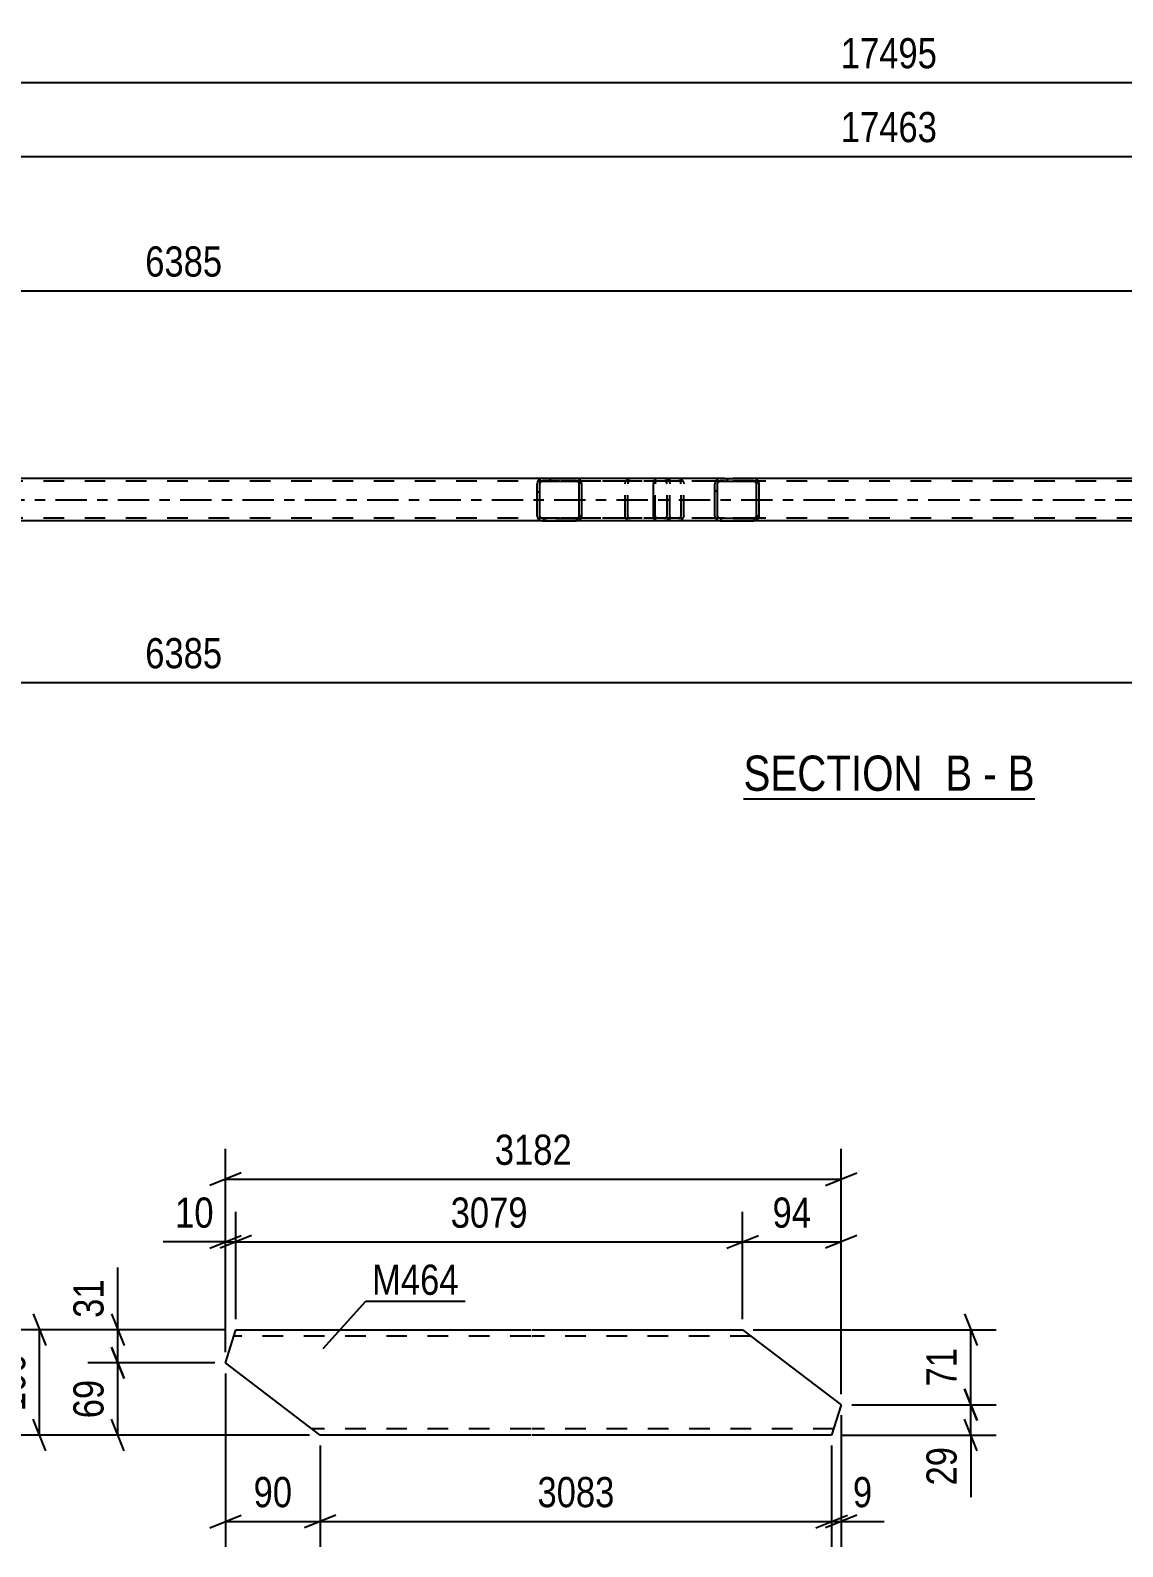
# Model space of a CAD drawing. Header units: millimetres. Extents: x 0 to 841, y 0 to 594.
# Drawn here: x 363.9 to 467.6, y 113.1 to 257 of the extents above; entities that cross this region are included whole.
import ezdxf

# ---------------------------------------------------------------- set-up
doc = ezdxf.new("R2010")
doc.units = ezdxf.units.MM
doc.linetypes.add('DXK_LINE_DOT2', pattern=[3.9198, 1.9599, -1.9599])
doc.linetypes.add('DXK_LINE_DOT3', pattern=[5.9187, 2.979, -0.9799, 0.9799, -0.9799])
doc.styles.add('Arial Narrow', font='ARIALN.TTF', dxfattribs={"height": 0.2})

# ---------------------------------------------------------------- blocks, each defined once
blk = doc.blocks.new('Unknown-122615341-12 - 2515')
at = {"color": 6, "linetype": 'Continuous'}
blk.add_line((431.63, 184.07), (459.28, 184.07), dxfattribs=at)
at = {"color": 0, "linetype": 'Continuous'}
for points in [[(449.74, 184.82), (449.74, 188.32), (431.63, 188.32), (431.63, 184.82)], [(453.35, 184.82), (453.35, 188.32), (450.79, 188.32), (450.79, 184.82)], [(455.67, 184.82), (455.67, 188.32), (454.4, 188.32), (454.4, 184.82)], [(459.28, 184.82), (459.28, 188.32), (456.72, 188.32), (456.72, 184.82)]]:
    blk.add_wipeout(points, dxfattribs=at)
at = {"color": 7, "linetype": 'Continuous', "style": 'Arial Narrow'}
for s, p in [('SECTION ', (431.63, 184.82)), ('B', (450.79, 184.82)), ('B', (456.72, 184.82)), ('-', (454.4, 184.82))]:
    blk.add_text(s, height=3.34, dxfattribs=at).set_placement(p)
blk = doc.blocks.new('Part-122615341-2547 - 2515')
at = {"linetype": 'Continuous'}
h = blk.add_hatch(dxfattribs=at)
h.set_pattern_fill('', scale=0.7, style=0, pattern_type=0)
h.set_pattern_definition([(45, (433.0682, 214.1553), (-1.57154, 1.57154), [])])
h.paths.add_polyline_path([(433.11, 213.97), (433.07, 214.16), (432.96, 214.31), (432.8, 214.42), (432.6, 214.45), (429.42, 214.45), (429.23, 214.42), (429.06, 214.31), (428.95, 214.16), (428.92, 213.97), (428.92, 210.93), (428.95, 210.75), (429.06, 210.59), (429.23, 210.49), (429.42, 210.45), (432.6, 210.45), (432.8, 210.49), (432.96, 210.59), (433.07, 210.75), (433.11, 210.93)])
h.paths.add_polyline_path([(432.84, 210.84), (432.78, 210.76), (432.7, 210.71), (432.6, 210.69), (429.42, 210.69), (429.32, 210.71), (429.24, 210.76), (429.19, 210.84), (429.17, 210.93), (429.17, 213.97), (429.19, 214.06), (429.24, 214.14), (429.32, 214.19), (429.42, 214.21), (432.6, 214.21), (432.7, 214.19), (432.78, 214.14), (432.84, 214.06), (432.86, 213.97), (432.86, 210.93)])
at = {"color": 2, "linetype": 'Continuous'}
for p, q in [((423.09, 213.97), (423.11, 214.16)), ((423.09, 210.93), (423.09, 213.97)), ((423.11, 214.16), (423.17, 214.31)), ((423.17, 214.31), (423.26, 214.42)), ((423.26, 214.42), (423.36, 214.45)), ((429.42, 214.45), (423.36, 214.45)), ((428.95, 214.16), (428.92, 213.97)), ((428.92, 210.93), (428.92, 213.97)), ((429.17, 213.97), (429.19, 214.06)), ((429.17, 210.93), (429.17, 213.97)), ((429.19, 214.06), (429.24, 214.14)), ((429.42, 214.45), (429.23, 214.42)), ((429.24, 214.14), (429.32, 214.19)), ((429.32, 214.19), (429.42, 214.21)), ((429.42, 214.45), (432.6, 214.45)), ((429.42, 214.21), (432.6, 214.21)), ((432.8, 214.42), (432.6, 214.45)), ((432.6, 214.21), (432.7, 214.19)), ((432.7, 214.19), (432.78, 214.14)), ((432.78, 214.14), (432.84, 214.06)), ((432.84, 214.06), (432.86, 213.97)), ((432.86, 210.93), (432.86, 213.97)), ((433.11, 213.97), (433.07, 214.16)), ((433.11, 210.93), (433.11, 213.97)), ((423.11, 210.75), (423.09, 210.93)), ((423.17, 210.59), (423.11, 210.75)), ((423.26, 210.49), (423.17, 210.59)), ((423.36, 210.45), (423.26, 210.49)), ((429.42, 210.45), (423.36, 210.45)), ((428.92, 210.93), (428.95, 210.75)), ((429.19, 210.84), (429.17, 210.93)), ((429.24, 210.76), (429.19, 210.84)), ((429.23, 210.49), (429.42, 210.45)), ((429.32, 210.71), (429.24, 210.76)), ((429.42, 210.69), (429.32, 210.71)), ((429.42, 210.69), (432.6, 210.69)), ((429.42, 210.45), (432.6, 210.45)), ((432.7, 210.71), (432.6, 210.69)), ((432.6, 210.45), (432.8, 210.49)), ((432.78, 210.76), (432.7, 210.71)), ((432.84, 210.84), (432.78, 210.76)), ((432.86, 210.93), (432.84, 210.84)), ((433.07, 210.75), (433.11, 210.93))]:
    blk.add_line(p, q, dxfattribs=at)
at = {"color": 7, "linetype": 'DXK_LINE_DOT2'}
for p, q in [((423.24, 214.06), (423.23, 213.97)), ((423.23, 210.93), (423.23, 213.97)), ((423.27, 214.14), (423.24, 214.06)), ((423.31, 214.19), (423.27, 214.14)), ((423.36, 214.21), (423.31, 214.19)), ((432.6, 214.21), (423.36, 214.21)), ((424.64, 214.21), (424.64, 214.45)), ((425.45, 214.45), (425.65, 214.42)), ((425.55, 214.19), (425.45, 214.21)), ((425.63, 214.14), (425.55, 214.19)), ((425.69, 214.06), (425.63, 214.14)), ((425.7, 213.97), (425.69, 214.06)), ((425.7, 210.93), (425.7, 213.97)), ((425.92, 214.16), (425.96, 213.97)), ((425.96, 210.93), (425.96, 213.97)), ((432.6, 214.45), (429.42, 214.45)), ((423.23, 210.93), (423.24, 210.84)), ((423.24, 210.84), (423.27, 210.76)), ((423.27, 210.76), (423.31, 210.71)), ((423.31, 210.71), (423.36, 210.69)), ((432.6, 210.69), (423.36, 210.69)), ((424.64, 210.45), (424.64, 210.69)), ((425.45, 210.69), (425.55, 210.71)), ((425.65, 210.49), (425.45, 210.45)), ((425.55, 210.71), (425.63, 210.76)), ((425.63, 210.76), (425.69, 210.84)), ((425.69, 210.84), (425.7, 210.93)), ((425.96, 210.93), (425.92, 210.75)), ((432.6, 210.45), (429.42, 210.45))]:
    blk.add_line(p, q, dxfattribs=at)
for centre, start, end in [((425.47, 213.96), 23.8494, 68.8059), ((425.47, 210.95), 291.1941, 336.1506)]:
    blk.add_arc(centre, 0.492, start, end, dxfattribs=at)
at = {"color": 2, "linetype": 'Continuous'}
for centre, start, end in [((429.4, 213.96), 111.1941, 156.1506), ((432.62, 213.96), 23.8494, 68.8059), ((429.4, 210.95), 203.8494, 248.8059), ((432.62, 210.95), 291.1941, 336.1506)]:
    blk.add_arc(centre, 0.492, start, end, dxfattribs=at)
blk = doc.blocks.new('Part-122615341-2546 - 2515')
at = {"color": 7, "linetype": 'DXK_LINE_DOT2'}
for p, q in [((774.78, 214.21), (105.89, 214.21)), ((774.78, 214.45), (327.41, 214.45)), ((432.6, 214.45), (412.54, 214.45)), ((774.78, 210.69), (105.89, 210.69)), ((432.6, 210.45), (412.54, 210.45))]:
    blk.add_line(p, q, dxfattribs=at)
at = {"color": 2, "linetype": 'Continuous'}
for p, q in [((412.54, 214.45), (347.47, 214.45)), ((497.79, 214.45), (432.6, 214.45)), ((412.54, 210.45), (347.47, 210.45)), ((497.79, 210.45), (432.6, 210.45))]:
    blk.add_line(p, q, dxfattribs=at)
at = {"color": 7, "linetype": 'DXK_LINE_DOT3'}
blk.add_line((105.89, 212.45), (774.78, 212.45), dxfattribs=at)
blk = doc.blocks.new('Part-122615341-2721 - 2515')
at = {"linetype": 'Continuous'}
h = blk.add_hatch(dxfattribs=at)
h.set_pattern_fill('', scale=0.7, style=0, pattern_type=0)
h.set_pattern_definition([(45, (416.2504, 214.1553), (-1.57154, 1.57154), [])])
h.paths.add_polyline_path([(416.29, 213.97), (416.25, 214.16), (416.14, 214.31), (415.97, 214.42), (415.78, 214.45), (412.54, 214.45), (412.35, 214.42), (412.18, 214.31), (412.07, 214.16), (412.03, 213.97), (412.03, 210.93), (412.07, 210.75), (412.18, 210.59), (412.35, 210.49), (412.54, 210.45), (415.78, 210.45), (415.97, 210.49), (416.14, 210.59), (416.25, 210.75), (416.29, 210.93)])
h.paths.add_polyline_path([(416.01, 210.84), (415.96, 210.76), (415.88, 210.71), (415.78, 210.69), (412.54, 210.69), (412.45, 210.71), (412.36, 210.76), (412.31, 210.84), (412.29, 210.93), (412.29, 213.97), (412.31, 214.06), (412.36, 214.14), (412.45, 214.19), (412.54, 214.21), (415.78, 214.21), (415.88, 214.19), (415.96, 214.14), (416.01, 214.06), (416.03, 213.97), (416.03, 210.93)])
at = {"color": 2, "linetype": 'Continuous'}
for p, q in [((412.07, 214.16), (412.03, 213.97)), ((412.03, 210.93), (412.03, 213.97)), ((412.29, 213.97), (412.31, 214.06)), ((412.29, 210.93), (412.29, 213.97)), ((412.31, 214.06), (412.36, 214.14)), ((412.54, 214.45), (412.35, 214.42)), ((412.36, 214.14), (412.45, 214.19)), ((412.45, 214.19), (412.54, 214.21)), ((412.54, 214.45), (415.78, 214.45)), ((412.54, 214.21), (415.78, 214.21)), ((423.36, 214.45), (415.78, 214.45)), ((415.97, 214.42), (415.78, 214.45)), ((415.78, 214.21), (415.88, 214.19)), ((415.88, 214.19), (415.96, 214.14)), ((415.96, 214.14), (416.01, 214.06)), ((416.01, 214.06), (416.03, 213.97)), ((416.03, 210.93), (416.03, 213.97)), ((416.29, 213.97), (416.25, 214.16)), ((416.29, 210.93), (416.29, 213.97)), ((412.03, 210.93), (412.07, 210.75)), ((412.31, 210.84), (412.29, 210.93)), ((412.36, 210.76), (412.31, 210.84)), ((412.35, 210.49), (412.54, 210.45)), ((412.45, 210.71), (412.36, 210.76)), ((412.54, 210.69), (412.45, 210.71)), ((412.54, 210.69), (415.78, 210.69)), ((412.54, 210.45), (415.78, 210.45)), ((415.88, 210.71), (415.78, 210.69)), ((415.78, 210.45), (415.97, 210.49)), ((423.36, 210.45), (415.78, 210.45)), ((415.96, 210.76), (415.88, 210.71)), ((416.01, 210.84), (415.96, 210.76)), ((416.03, 210.93), (416.01, 210.84)), ((416.25, 210.75), (416.29, 210.93))]:
    blk.add_line(p, q, dxfattribs=at)
at = {"color": 7, "linetype": 'DXK_LINE_DOT2'}
for p, q in [((415.78, 214.45), (412.54, 214.45)), ((424.13, 214.21), (412.54, 214.21)), ((420.38, 213.97), (420.42, 214.16)), ((420.38, 210.93), (420.38, 213.97)), ((420.66, 214.06), (420.64, 213.97)), ((420.64, 210.93), (420.64, 213.97)), ((420.71, 214.14), (420.66, 214.06)), ((420.7, 214.42), (420.89, 214.45)), ((420.79, 214.19), (420.71, 214.14)), ((420.89, 214.21), (420.79, 214.19)), ((424.13, 214.45), (423.36, 214.45)), ((424.13, 214.45), (424.32, 214.42)), ((424.23, 214.19), (424.13, 214.21)), ((424.31, 214.14), (424.23, 214.19)), ((424.36, 214.06), (424.31, 214.14)), ((424.38, 213.97), (424.36, 214.06)), ((424.38, 210.93), (424.38, 213.97)), ((424.6, 214.16), (424.64, 213.97)), ((424.64, 210.93), (424.64, 213.97)), ((424.13, 210.69), (412.54, 210.69)), ((415.78, 210.45), (412.54, 210.45)), ((420.42, 210.75), (420.38, 210.93)), ((420.64, 210.93), (420.66, 210.84)), ((420.66, 210.84), (420.71, 210.76)), ((420.89, 210.45), (420.7, 210.49)), ((420.71, 210.76), (420.79, 210.71)), ((420.79, 210.71), (420.89, 210.69)), ((424.13, 210.45), (423.36, 210.45)), ((424.13, 210.69), (424.23, 210.71)), ((424.32, 210.49), (424.13, 210.45)), ((424.23, 210.71), (424.31, 210.76)), ((424.31, 210.76), (424.36, 210.84)), ((424.36, 210.84), (424.38, 210.93)), ((424.64, 210.93), (424.6, 210.75))]:
    blk.add_line(p, q, dxfattribs=at)
at = {"color": 2, "linetype": 'Continuous'}
for centre, start, end in [((412.52, 213.95), 110.7583, 155.68), ((415.8, 213.95), 24.32, 69.2417), ((412.52, 210.95), 204.32, 249.2417), ((415.8, 210.95), 290.7583, 335.68)]:
    blk.add_arc(centre, 0.496, start, end, dxfattribs=at)
at = {"color": 7, "linetype": 'DXK_LINE_DOT2'}
for centre, start, end in [((420.87, 213.95), 110.7583, 155.68), ((424.15, 213.95), 24.32, 69.2417), ((420.87, 210.95), 204.32, 249.2417), ((424.15, 210.95), 290.7583, 335.68)]:
    blk.add_arc(centre, 0.496, start, end, dxfattribs=at)
blk = doc.blocks.new('Part-122615341-26694 - 26693')
at = {"color": 2, "linetype": 'Continuous'}
for p, q in [((382.45, 130.52), (383.43, 133.66)), ((383.43, 133.66), (411.44, 133.66)), ((411.54, 133.66), (431.54, 133.66)), ((431.54, 133.66), (440.9, 126.54)), ((391.44, 123.66), (382.45, 130.52)), ((440.9, 126.54), (440, 123.66)), ((411.44, 123.66), (391.44, 123.66)), ((440, 123.66), (411.54, 123.66))]:
    blk.add_line(p, q, dxfattribs=at)
at = {"color": 7, "linetype": 'DXK_LINE_DOT2'}
for p, q in [((411.44, 133.06), (383.24, 133.06)), ((432.33, 133.06), (411.54, 133.06)), ((411.44, 124.26), (390.66, 124.26)), ((440.19, 124.26), (411.54, 124.26))]:
    blk.add_line(p, q, dxfattribs=at)
blk = doc.blocks.new('StraightDimension-122615341-2824 - 2515')
at = {"color": 7, "linetype": 'Continuous'}
blk.add_line((250.78, 195.1), (506.18, 195.1), dxfattribs=at)
at = {"color": 0}
blk.add_wipeout([(382.74, 195.85), (382.74, 200.05), (374.23, 200.05), (374.23, 195.85)], dxfattribs=at)
at = {"color": 3, "style": 'Arial Narrow'}
blk.add_text('6385', height=2.863, dxfattribs=at).set_placement((374.83, 196.45))
blk = doc.blocks.new('StraightDimension-122615341-2889 - 2515')
at = {"color": 7, "linetype": 'Continuous'}
blk.add_line((250.78, 232.28), (506.18, 232.28), dxfattribs=at)
at = {"color": 0}
blk.add_wipeout([(382.74, 233.03), (382.74, 237.23), (374.23, 237.23), (374.23, 233.03)], dxfattribs=at)
at = {"color": 3, "style": 'Arial Narrow'}
blk.add_text('6385', height=2.863, dxfattribs=at).set_placement((374.83, 233.63))
blk = doc.blocks.new('StraightDimension-122615341-2899 - 2515')
at = {"color": 7, "linetype": 'Continuous'}
blk.add_line((105.25, 252.05), (785.64, 252.05), dxfattribs=at)
at = {"color": 0}
blk.add_wipeout([(450.61, 252.8), (450.61, 257), (440.27, 257), (440.27, 252.8)], dxfattribs=at)
at = {"color": 3, "style": 'Arial Narrow'}
blk.add_text('17495', height=2.863, dxfattribs=at).set_placement((440.87, 253.4))
blk = doc.blocks.new('StraightDimension-122615341-2920 - 2515')
at = {"color": 7, "linetype": 'Continuous'}
blk.add_line((105.89, 245.04), (785, 245.04), dxfattribs=at)
at = {"color": 0}
blk.add_wipeout([(450.61, 245.79), (450.61, 249.99), (440.27, 249.99), (440.27, 245.79)], dxfattribs=at)
at = {"color": 3, "style": 'Arial Narrow'}
blk.add_text('17463', height=2.863, dxfattribs=at).set_placement((440.87, 246.39))
blk = doc.blocks.new('StraightDimension-122615341-26721 - 26693')
at = {"color": 7, "linetype": 'Continuous'}
for p, q in [((382.45, 131.52), (382.45, 144.85)), ((383.43, 134.66), (383.43, 144.85)), ((380.95, 141.4), (383.95, 142.6)), ((384.93, 142.6), (381.93, 141.4)), ((382.45, 142), (376.54, 142)), ((382.45, 142), (376.54, 142)), ((382.45, 142), (383.43, 142))]:
    blk.add_line(p, q, dxfattribs=at)
at = {"color": 0}
blk.add_wipeout([(381.92, 142.75), (381.92, 146.95), (377.07, 146.95), (377.07, 142.75)], dxfattribs=at)
at = {"color": 3, "style": 'Arial Narrow'}
blk.add_text('10', height=2.863, dxfattribs=at).set_placement((377.67, 143.35))
blk = doc.blocks.new('StraightDimension-122615341-26780 - 26693')
at = {"color": 7, "linetype": 'Continuous'}
for p, q in [((440.9, 125.54), (440.9, 113.07)), ((440, 122.66), (440, 113.07)), ((438.5, 114.87), (441.5, 116.07)), ((442.4, 116.07), (439.4, 114.87)), ((440, 115.47), (440.9, 115.47)), ((440.9, 115.47), (444.98, 115.47)), ((440.9, 115.47), (444.98, 115.47))]:
    blk.add_line(p, q, dxfattribs=at)
at = {"color": 0}
blk.add_wipeout([(444.45, 116.22), (444.45, 120.42), (441.42, 120.42), (441.42, 116.22)], dxfattribs=at)
at = {"color": 3, "style": 'Arial Narrow'}
blk.add_text('9', height=2.86, dxfattribs=at).set_placement((442.02, 116.82))
blk = doc.blocks.new('StraightDimension-122615341-26708 - 26693')
at = {"color": 7, "linetype": 'Continuous'}
for p, q in [((382.45, 131.52), (382.45, 150.82)), ((440.9, 127.54), (440.9, 150.82)), ((383.95, 148.57), (380.95, 147.37)), ((439.4, 147.37), (442.4, 148.57)), ((382.45, 147.97), (440.9, 147.97))]:
    blk.add_line(p, q, dxfattribs=at)
at = {"color": 0}
blk.add_wipeout([(415.93, 148.72), (415.93, 152.92), (407.42, 152.92), (407.42, 148.72)], dxfattribs=at)
at = {"color": 3, "style": 'Arial Narrow'}
blk.add_text('3182', height=2.863, dxfattribs=at).set_placement((408.02, 149.32))
blk = doc.blocks.new('StraightDimension-122615341-26719 - 26693')
at = {"color": 7, "linetype": 'Continuous'}
for p, q in [((431.54, 134.66), (431.54, 144.85)), ((440.9, 127.54), (440.9, 144.85)), ((430.04, 141.4), (433.04, 142.6)), ((442.4, 142.6), (439.4, 141.4)), ((431.54, 142), (440.9, 142))]:
    blk.add_line(p, q, dxfattribs=at)
at = {"color": 0}
blk.add_wipeout([(438.65, 142.75), (438.65, 146.95), (433.79, 146.95), (433.79, 142.75)], dxfattribs=at)
at = {"color": 3, "style": 'Arial Narrow'}
blk.add_text('94', height=2.863, dxfattribs=at).set_placement((434.39, 143.35))
blk = doc.blocks.new('StraightDimension-122615341-26720 - 26693')
at = {"color": 7, "linetype": 'Continuous'}
for p, q in [((383.43, 134.66), (383.43, 144.85)), ((431.54, 134.66), (431.54, 144.85)), ((384.93, 142.6), (381.93, 141.4)), ((430.04, 141.4), (433.04, 142.6)), ((383.43, 142), (431.54, 142))]:
    blk.add_line(p, q, dxfattribs=at)
at = {"color": 0}
blk.add_wipeout([(411.74, 142.75), (411.74, 146.95), (403.23, 146.95), (403.23, 142.75)], dxfattribs=at)
at = {"color": 3, "style": 'Arial Narrow'}
blk.add_text('3079', height=2.863, dxfattribs=at).set_placement((403.83, 143.35))
blk = doc.blocks.new('StraightDimension-122615341-26781 - 26693')
at = {"color": 7, "linetype": 'Continuous'}
for p, q in [((391.44, 122.66), (391.44, 113.07)), ((440, 122.66), (440, 113.07)), ((392.94, 116.07), (389.94, 114.87)), ((391.44, 115.47), (440, 115.47)), ((438.5, 114.87), (441.5, 116.07))]:
    blk.add_line(p, q, dxfattribs=at)
at = {"color": 0}
blk.add_wipeout([(419.98, 116.22), (419.98, 120.42), (411.47, 120.42), (411.47, 116.22)], dxfattribs=at)
at = {"color": 3, "style": 'Arial Narrow'}
blk.add_text('3083', height=2.863, dxfattribs=at).set_placement((412.07, 116.82))
blk = doc.blocks.new('StraightDimension-122615341-26782 - 26693')
at = {"color": 7, "linetype": 'Continuous'}
for p, q in [((382.45, 129.52), (382.45, 113.07)), ((391.44, 122.66), (391.44, 113.07)), ((380.95, 114.87), (383.95, 116.07)), ((382.45, 115.47), (391.44, 115.47)), ((392.94, 116.07), (389.94, 114.87))]:
    blk.add_line(p, q, dxfattribs=at)
at = {"color": 0}
blk.add_wipeout([(389.38, 116.22), (389.38, 120.42), (384.52, 120.42), (384.52, 116.22)], dxfattribs=at)
at = {"color": 3, "style": 'Arial Narrow'}
blk.add_text('90', height=2.863, dxfattribs=at).set_placement((385.12, 116.82))
blk = doc.blocks.new('StraightDimension-122615341-26841 - 26693')
at = {"color": 7, "linetype": 'Continuous'}
for p, q in [((372.22, 133.66), (372.22, 139.57)), ((372.22, 133.66), (372.22, 139.57)), ((371.62, 135.16), (372.82, 132.16)), ((382.43, 133.66), (369.37, 133.66)), ((372.22, 130.52), (372.22, 133.66)), ((372.82, 129.02), (371.62, 132.02)), ((381.45, 130.52), (369.37, 130.52))]:
    blk.add_line(p, q, dxfattribs=at)
at = {"color": 0}
blk.add_wipeout([(371.47, 139.05), (367.27, 139.05), (367.27, 134.19), (371.47, 134.19)], dxfattribs=at)
at = {"color": 3, "style": 'Arial Narrow'}
blk.add_text('31', height=2.863, rotation=90.0002, dxfattribs=at).set_placement((370.87, 134.79))
blk = doc.blocks.new('StraightDimension-122615341-26842 - 26693')
at = {"color": 7, "linetype": 'Continuous'}
for p, q in [((371.62, 132.02), (372.82, 129.02)), ((381.45, 130.52), (369.37, 130.52)), ((372.22, 123.66), (372.22, 130.52)), ((372.82, 122.16), (371.62, 125.16)), ((390.44, 123.66), (369.37, 123.66))]:
    blk.add_line(p, q, dxfattribs=at)
at = {"color": 0}
blk.add_wipeout([(371.47, 129.52), (367.27, 129.52), (367.27, 124.66), (371.47, 124.66)], dxfattribs=at)
at = {"color": 3, "style": 'Arial Narrow'}
blk.add_text('69', height=2.863, rotation=90.0002, dxfattribs=at).set_placement((370.87, 125.26))
blk = doc.blocks.new('StraightDimension-122615341-26890 - 26693')
at = {"color": 7, "linetype": 'Continuous'}
for p, q in [((364.19, 135.16), (365.39, 132.16)), ((382.43, 133.66), (361.94, 133.66)), ((364.79, 123.66), (364.79, 133.66)), ((365.39, 122.16), (364.19, 125.16)), ((390.44, 123.66), (361.94, 123.66))]:
    blk.add_line(p, q, dxfattribs=at)
at = {"color": 0}
blk.add_wipeout([(364.04, 132.01), (359.84, 132.01), (359.84, 125.32), (364.04, 125.32)], dxfattribs=at)
at = {"color": 3, "style": 'Arial Narrow'}
blk.add_text('100', height=2.863, rotation=90.0002, dxfattribs=at).set_placement((363.44, 125.92))
blk = doc.blocks.new('StraightDimension-122615341-26922 - 26693')
at = {"color": 7, "linetype": 'Continuous'}
for p, q in [((452.61, 135.16), (453.81, 132.16)), ((432.54, 133.66), (455.61, 133.66)), ((453.21, 126.54), (453.21, 133.66)), ((453.81, 125.04), (452.61, 128.04)), ((441.9, 126.54), (455.61, 126.54))]:
    blk.add_line(p, q, dxfattribs=at)
at = {"color": 0}
blk.add_wipeout([(452.46, 132.53), (448.26, 132.53), (448.26, 127.67), (452.46, 127.67)], dxfattribs=at)
at = {"color": 3, "style": 'Arial Narrow'}
blk.add_text('71', height=2.863, rotation=90.0002, dxfattribs=at).set_placement((451.86, 128.27))
blk = doc.blocks.new('StraightDimension-122615341-26923 - 26693')
at = {"color": 7, "linetype": 'Continuous'}
for p, q in [((452.61, 128.04), (453.81, 125.04)), ((441.9, 126.54), (455.61, 126.54)), ((453.21, 123.66), (453.21, 126.54)), ((453.81, 122.16), (452.61, 125.16)), ((441, 123.66), (455.61, 123.66)), ((453.21, 123.66), (453.21, 117.76)), ((453.21, 123.66), (453.21, 117.76))]:
    blk.add_line(p, q, dxfattribs=at)
at = {"color": 0}
blk.add_wipeout([(452.46, 123.14), (448.26, 123.14), (448.26, 118.28), (452.46, 118.28)], dxfattribs=at)
at = {"color": 3, "style": 'Arial Narrow'}
blk.add_text('29', height=2.863, rotation=90.0002, dxfattribs=at).set_placement((451.86, 118.88))
blk = doc.blocks.new('Mark-122615341-26970 - 26693')
at = {"color": 0}
blk.add_wipeout([(404.6, 136.98), (404.6, 139.98), (396.37, 139.98), (396.37, 136.98)], dxfattribs=at)
blk.add_wipeout([(404.6, 136.98), (404.6, 139.98), (396.37, 139.98), (396.37, 136.98)], dxfattribs=at)
at = {"color": 30, "linetype": 'Continuous'}
for p, q in [((391.72, 131.88), (395.77, 136.38)), ((395.77, 136.38), (405.2, 136.38))]:
    blk.add_line(p, q, dxfattribs=at)
at = {"color": 3, "style": 'Arial Narrow'}
blk.add_text('M464', height=2.863, dxfattribs=at).set_placement((396.37, 136.98))

msp = doc.modelspace()

# ---------------------------------------------------------------- block references
for name in ['StraightDimension-122615341-2889 - 2515', 'Part-122615341-2546 - 2515', 'Part-122615341-2721 - 2515', 'Part-122615341-2547 - 2515', 'Unknown-122615341-12 - 2515', 'Part-122615341-26694 - 26693']:
    msp.add_blockref(name, (0, 0))

# ---------------------------------------------------------------- next in the draw order: block references
for name in ['StraightDimension-122615341-2899 - 2515', 'StraightDimension-122615341-2824 - 2515', 'StraightDimension-122615341-26721 - 26693', 'StraightDimension-122615341-26780 - 26693']:
    msp.add_blockref(name, (0, 0))

# ---------------------------------------------------------------- next in the draw order: block references
for name in ['StraightDimension-122615341-2920 - 2515', 'StraightDimension-122615341-26708 - 26693', 'StraightDimension-122615341-26781 - 26693']:
    msp.add_blockref(name, (0, 0))

# ---------------------------------------------------------------- next in the draw order: block references
for name in ['StraightDimension-122615341-26719 - 26693', 'StraightDimension-122615341-26782 - 26693']:
    msp.add_blockref(name, (0, 0))

# ---------------------------------------------------------------- next in the draw order: block references
msp.add_blockref('StraightDimension-122615341-26720 - 26693', (0, 0))

# ---------------------------------------------------------------- next in the draw order: block references
for name in ['Mark-122615341-26970 - 26693', 'StraightDimension-122615341-26841 - 26693', 'StraightDimension-122615341-26922 - 26693']:
    msp.add_blockref(name, (0, 0))

# ---------------------------------------------------------------- next in the draw order: block references
for name in ['StraightDimension-122615341-26842 - 26693', 'StraightDimension-122615341-26923 - 26693']:
    msp.add_blockref(name, (0, 0))

# ---------------------------------------------------------------- next in the draw order: block references
msp.add_blockref('StraightDimension-122615341-26890 - 26693', (0, 0))

doc.saveas('drawing.dxf')
